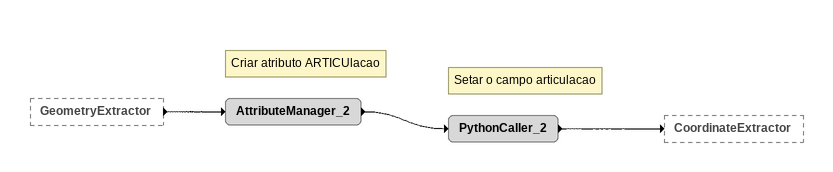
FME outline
GeometryExtractor [outside]
    -> AttributeManager_2
Note: Criar atributo ARTICUlacao
AttributeManager_2
    -> PythonCaller_2
Note: Setar o campo articulacao
PythonCaller_2
    -> CoordinateExtractor
